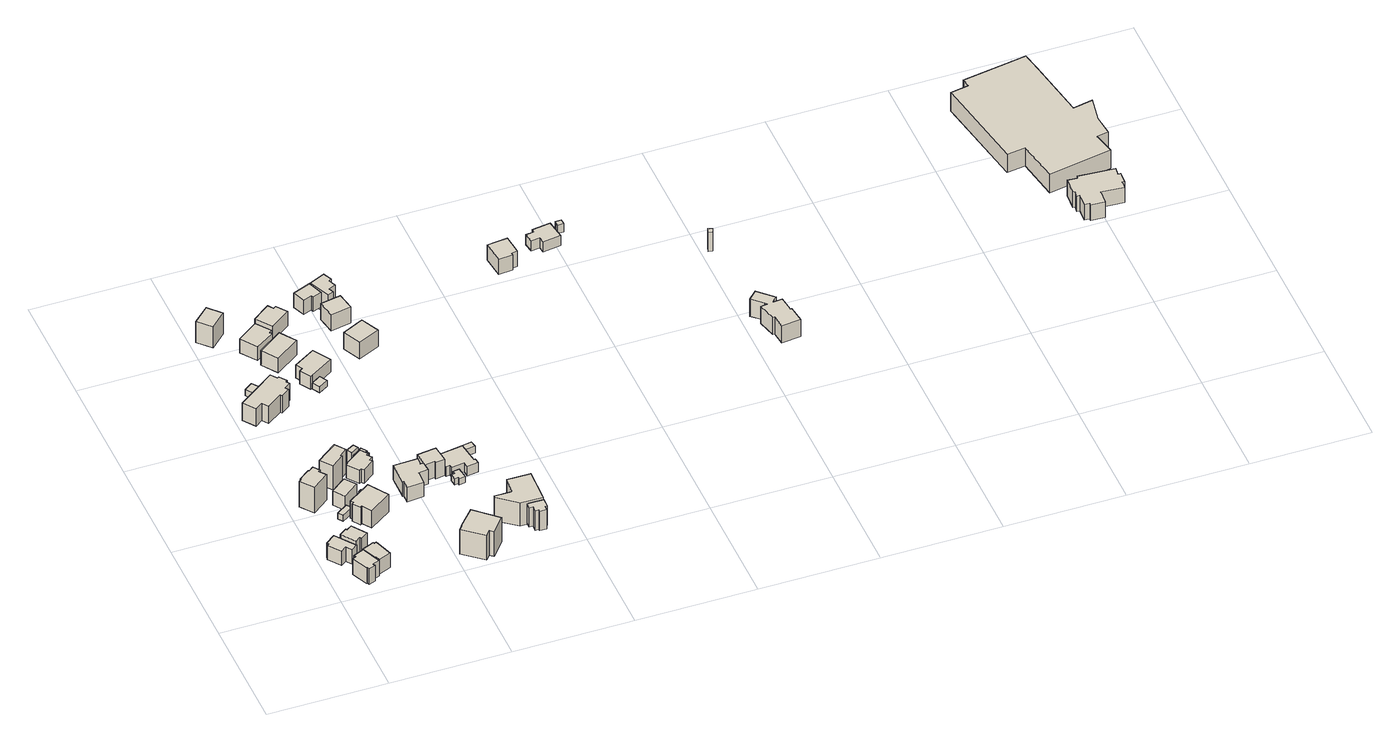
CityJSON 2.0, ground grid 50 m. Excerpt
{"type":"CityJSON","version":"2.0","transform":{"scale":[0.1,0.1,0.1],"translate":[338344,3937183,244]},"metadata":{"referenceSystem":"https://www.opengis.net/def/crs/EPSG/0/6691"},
"CityObjects":{
"building1":{"type":"Building","attributes":{"usage":"411","measuredHeight":8.1,"storeysAboveGround":1,"BuildingIDAttribute.prefecture":"14","BuildingIDAttribute.city":"14151","BuildingDetailAttribute.totalFloorArea":45.11,"BuildingDetailAttribute.buildingFootprintArea":45.11,"BuildingDetailAttribute.buildingStructureType":"601","BuildingDetailAttribute.buildingStructureOrgType":"1","BuildingDetailAttribute.orgUsage":"10","BuildingDetailAttribute.surveyYear":2015,"BuildingLandSlideRiskAttribute.description":"1","BuildingLandSlideRiskAttribute.areaType":"1"},"geometry":[{"type":"Solid","lod":"1","boundaries":[[[[0,1,2,3,4,5,6,7]],[[6,8,9,7]],[[5,10,8,6]],[[4,11,10,5]],[[3,12,11,4]],[[2,13,12,3]],[[1,14,13,2]],[[0,15,14,1]],[[7,9,15,0]],[[8,10,11,12,13,14,15,9]]]]}]},
"building2":{"type":"Building","attributes":{"usage":"411","measuredHeight":8.5,"storeysAboveGround":2,"BuildingIDAttribute.prefecture":"14","BuildingIDAttribute.city":"14151","BuildingDetailAttribute.totalFloorArea":98.74,"BuildingDetailAttribute.buildingFootprintArea":49.37,"BuildingDetailAttribute.buildingStructureType":"601","BuildingDetailAttribute.buildingStructureOrgType":"1","BuildingDetailAttribute.orgUsage":"10","BuildingDetailAttribute.surveyYear":2015,"BuildingLandSlideRiskAttribute.description":"1","BuildingLandSlideRiskAttribute.areaType":"1"},"geometry":[{"type":"Solid","lod":"1","boundaries":[[[[16,17,18,19,20,21,22,23,24,25]],[[24,26,27,25]],[[23,28,26,24]],[[22,29,28,23]],[[21,30,29,22]],[[20,31,30,21]],[[19,32,31,20]],[[18,33,32,19]],[[17,34,33,18]],[[16,35,34,17]],[[25,27,35,16]],[[26,28,29,30,31,32,33,34,35,27]]]]}]},
"building3":{"type":"Building","attributes":{"usage":"411","measuredHeight":8,"storeysAboveGround":1,"BuildingIDAttribute.prefecture":"14","BuildingIDAttribute.city":"14151","BuildingDetailAttribute.totalFloorArea":37.2,"BuildingDetailAttribute.buildingFootprintArea":37.2,"BuildingDetailAttribute.buildingStructureType":"601","BuildingDetailAttribute.buildingStructureOrgType":"1","BuildingDetailAttribute.orgUsage":"10","BuildingDetailAttribute.surveyYear":2015,"BuildingLandSlideRiskAttribute.description":"1","BuildingLandSlideRiskAttribute.areaType":"1"},"geometry":[{"type":"Solid","lod":"1","boundaries":[[[[36,37,38,39,40,41,42,43]],[[42,44,45,43]],[[41,46,44,42]],[[40,47,46,41]],[[39,48,47,40]],[[38,49,48,39]],[[37,50,49,38]],[[36,51,50,37]],[[43,45,51,36]],[[44,46,47,48,49,50,51,45]]]]}]},
"building4":{"type":"Building","attributes":{"usage":"411","measuredHeight":8.3,"storeysAboveGround":2,"BuildingIDAttribute.prefecture":"14","BuildingIDAttribute.city":"14151","BuildingDetailAttribute.totalFloorArea":73.77,"BuildingDetailAttribute.buildingFootprintArea":36.89,"BuildingDetailAttribute.buildingStructureType":"601","BuildingDetailAttribute.buildingStructureOrgType":"1","BuildingDetailAttribute.orgUsage":"10","BuildingDetailAttribute.surveyYear":2015,"BuildingLandSlideRiskAttribute.description":"1","BuildingLandSlideRiskAttribute.areaType":"1"},"geometry":[{"type":"Solid","lod":"1","boundaries":[[[[52,53,54,55,56,57,58,59]],[[58,60,61,59]],[[57,62,60,58]],[[56,63,62,57]],[[55,64,63,56]],[[54,65,64,55]],[[53,66,65,54]],[[52,67,66,53]],[[59,61,67,52]],[[60,62,63,64,65,66,67,61]]]]}]},
"building5":{"type":"Building","attributes":{"usage":"411","measuredHeight":13.6,"storeysAboveGround":2,"BuildingIDAttribute.prefecture":"14","BuildingIDAttribute.city":"14151","BuildingDetailAttribute.totalFloorArea":110.86,"BuildingDetailAttribute.buildingFootprintArea":55.43,"BuildingDetailAttribute.buildingStructureType":"601","BuildingDetailAttribute.buildingStructureOrgType":"1","BuildingDetailAttribute.orgUsage":"10","BuildingDetailAttribute.surveyYear":2015,"BuildingLandSlideRiskAttribute.description":"1","BuildingLandSlideRiskAttribute.areaType":"1"},"geometry":[{"type":"Solid","lod":"1","boundaries":[[[[68,69,70,71,72,73,74,75,76,77]],[[76,78,79,77]],[[75,80,78,76]],[[74,81,80,75]],[[73,82,81,74]],[[72,83,82,73]],[[71,84,83,72]],[[70,85,84,71]],[[69,86,85,70]],[[68,87,86,69]],[[77,79,87,68]],[[78,80,81,82,83,84,85,86,87,79]]]]}]},
"building6":{"type":"Building","attributes":{"BuildingIDAttribute.prefecture":"14","BuildingIDAttribute.city":"14151","BuildingDetailAttribute.surveyYear":2015,"BuildingLandSlideRiskAttribute.description":"1","BuildingLandSlideRiskAttribute.areaType":"1"},"geometry":[{"type":"Solid","lod":"1","boundaries":[[[[88,89,90,91]],[[90,92,93,91]],[[89,94,92,90]],[[88,95,94,89]],[[91,93,95,88]],[[92,94,95,93]]]]}]},
"building7":{"type":"Building","attributes":{"usage":"411","measuredHeight":8,"storeysAboveGround":1,"BuildingIDAttribute.prefecture":"14","BuildingIDAttribute.city":"14151","BuildingDetailAttribute.totalFloorArea":37.94,"BuildingDetailAttribute.buildingFootprintArea":37.94,"BuildingDetailAttribute.buildingStructureType":"601","BuildingDetailAttribute.buildingStructureOrgType":"1","BuildingDetailAttribute.orgUsage":"10","BuildingDetailAttribute.surveyYear":2015,"BuildingLandSlideRiskAttribute.description":"1","BuildingLandSlideRiskAttribute.areaType":"1"},"geometry":[{"type":"Solid","lod":"1","boundaries":[[[[96,97,98,99]],[[98,100,101,99]],[[97,102,100,98]],[[96,103,102,97]],[[99,101,103,96]],[[100,102,103,101]]]]}]},
"building8":{"type":"Building","attributes":{"usage":"411","measuredHeight":10,"storeysAboveGround":1,"BuildingIDAttribute.prefecture":"14","BuildingIDAttribute.city":"14151","BuildingDetailAttribute.totalFloorArea":93.4,"BuildingDetailAttribute.buildingFootprintArea":93.4,"BuildingDetailAttribute.buildingStructureType":"601","BuildingDetailAttribute.buildingStructureOrgType":"1","BuildingDetailAttribute.orgUsage":"10","BuildingDetailAttribute.surveyYear":2015,"BuildingLandSlideRiskAttribute.description":"1","BuildingLandSlideRiskAttribute.areaType":"1"},"geometry":[{"type":"Solid","lod":"1","boundaries":[[[[104,105,106,107,108,109,110,111]],[[110,112,113,111]],[[109,114,112,110]],[[108,115,114,109]],[[107,116,115,108]],[[106,117,116,107]],[[105,118,117,106]],[[104,119,118,105]],[[111,113,119,104]],[[112,114,115,116,117,118,119,113]]]]}]},
"building9":{"type":"Building","attributes":{"measuredHeight":6,"BuildingIDAttribute.prefecture":"14","BuildingIDAttribute.city":"14151","BuildingDetailAttribute.surveyYear":2015,"BuildingLandSlideRiskAttribute.description":"1","BuildingLandSlideRiskAttribute.areaType":"1"},"geometry":[{"type":"Solid","lod":"1","boundaries":[[[[120,121,122,123]],[[122,124,125,123]],[[121,126,124,122]],[[120,127,126,121]],[[123,125,127,120]],[[124,126,127,125]]]]}]},
"building10":{"type":"Building","attributes":{"measuredHeight":4.4,"BuildingIDAttribute.prefecture":"14","BuildingIDAttribute.city":"14151","BuildingDetailAttribute.surveyYear":2015,"BuildingLandSlideRiskAttribute.description":"1","BuildingLandSlideRiskAttribute.areaType":"1"},"geometry":[{"type":"Solid","lod":"1","boundaries":[[[[128,129,130,131]],[[130,132,133,131]],[[129,134,132,130]],[[128,135,134,129]],[[131,133,135,128]],[[132,134,135,133]]]]}]},
"building11":{"type":"Building","attributes":{"usage":"411","measuredHeight":13,"storeysAboveGround":2,"BuildingIDAttribute.prefecture":"14","BuildingIDAttribute.city":"14151","BuildingDetailAttribute.totalFloorArea":104.44,"BuildingDetailAttribute.buildingFootprintArea":52.22,"BuildingDetailAttribute.buildingStructureType":"601","BuildingDetailAttribute.buildingStructureOrgType":"1","BuildingDetailAttribute.orgUsage":"10","BuildingDetailAttribute.surveyYear":2015,"BuildingLandSlideRiskAttribute.description":"1","BuildingLandSlideRiskAttribute.areaType":"1"},"geometry":[{"type":"Solid","lod":"1","boundaries":[[[[136,137,138,139,140,141,142,143]],[[142,144,145,143]],[[141,146,144,142]],[[140,147,146,141]],[[139,148,147,140]],[[138,149,148,139]],[[137,150,149,138]],[[136,151,150,137]],[[143,145,151,136]],[[144,146,147,148,149,150,151,145]]]]}]},
"building12":{"type":"Building","attributes":{"usage":"411","measuredHeight":10.9,"storeysAboveGround":1,"BuildingIDAttribute.prefecture":"14","BuildingIDAttribute.city":"14151","BuildingDetailAttribute.totalFloorArea":132.86,"BuildingDetailAttribute.buildingFootprintArea":132.86,"BuildingDetailAttribute.buildingStructureType":"601","BuildingDetailAttribute.buildingStructureOrgType":"1","BuildingDetailAttribute.orgUsage":"10","BuildingDetailAttribute.surveyYear":2015},"geometry":[{"type":"Solid","lod":"1","boundaries":[[[[152,153,154,155,156,157,158,159,160,161,162,163,164,165]],[[164,166,167,165]],[[163,168,166,164]],[[162,169,168,163]],[[161,170,169,162]],[[160,171,170,161]],[[159,172,171,160]],[[158,173,172,159]],[[157,174,173,158]],[[156,175,174,157]],[[155,176,175,156]],[[154,177,176,155]],[[153,178,177,154]],[[152,179,178,153]],[[165,167,179,152]],[[166,168,169,170,171,172,173,174,175,176,177,178,179,167]]]]}]},
"building13":{"type":"Building","attributes":{"usage":"441","storeysAboveGround":1,"BuildingIDAttribute.prefecture":"14","BuildingIDAttribute.city":"14151","BuildingDetailAttribute.totalFloorArea":13.65,"BuildingDetailAttribute.buildingFootprintArea":13.65,"BuildingDetailAttribute.buildingStructureType":"610","BuildingDetailAttribute.buildingStructureOrgType":"2","BuildingDetailAttribute.orgUsage":"172","BuildingDetailAttribute.surveyYear":2015},"geometry":[{"type":"Solid","lod":"1","boundaries":[[[[180,181,182,183]],[[182,184,185,183]],[[181,186,184,182]],[[180,187,186,181]],[[183,185,187,180]],[[184,186,187,185]]]]}]},
"building14":{"type":"Building","attributes":{"usage":"411","measuredHeight":7.6,"storeysAboveGround":1,"BuildingIDAttribute.prefecture":"14","BuildingIDAttribute.city":"14151","BuildingDetailAttribute.totalFloorArea":57.49,"BuildingDetailAttribute.buildingFootprintArea":57.49,"BuildingDetailAttribute.buildingStructureType":"601","BuildingDetailAttribute.buildingStructureOrgType":"1","BuildingDetailAttribute.orgUsage":"10","BuildingDetailAttribute.surveyYear":2015,"BuildingLandSlideRiskAttribute.description":"1","BuildingLandSlideRiskAttribute.areaType":"1"},"geometry":[{"type":"Solid","lod":"1","boundaries":[[[[188,189,190,191,192,193,194,195,196,197,198,199]],[[198,200,201,199]],[[197,202,200,198]],[[196,203,202,197]],[[195,204,203,196]],[[194,205,204,195]],[[193,206,205,194]],[[192,207,206,193]],[[191,208,207,192]],[[190,209,208,191]],[[189,210,209,190]],[[188,211,210,189]],[[199,201,211,188]],[[200,202,203,204,205,206,207,208,209,210,211,201]]]]}]},
"building15":{"type":"Building","attributes":{"measuredHeight":7,"BuildingIDAttribute.prefecture":"14","BuildingIDAttribute.city":"14151","BuildingDetailAttribute.surveyYear":2015,"BuildingLandSlideRiskAttribute.description":"1","BuildingLandSlideRiskAttribute.areaType":"1"},"geometry":[{"type":"Solid","lod":"1","boundaries":[[[[212,213,214,215]],[[214,216,217,215]],[[213,218,216,214]],[[212,219,218,213]],[[215,217,219,212]],[[216,218,219,217]]]]}]},
"building16":{"type":"Building","attributes":{"usage":"411","storeysAboveGround":1,"BuildingIDAttribute.prefecture":"14","BuildingIDAttribute.city":"14151","BuildingDetailAttribute.totalFloorArea":25.74,"BuildingDetailAttribute.buildingFootprintArea":25.74,"BuildingDetailAttribute.buildingStructureType":"601","BuildingDetailAttribute.buildingStructureOrgType":"1","BuildingDetailAttribute.orgUsage":"10","BuildingDetailAttribute.surveyYear":2015,"BuildingLandSlideRiskAttribute.description":"1","BuildingLandSlideRiskAttribute.areaType":"1"},"geometry":[{"type":"Solid","lod":"1","boundaries":[[[[220,221,222,223,224,225,226,227,228,229,230,231,232]],[[231,233,234,232]],[[230,235,233,231]],[[229,236,235,230]],[[228,237,236,229]],[[227,238,237,228]],[[226,239,238,227]],[[225,240,239,226]],[[224,241,240,225]],[[223,242,241,224]],[[222,243,242,223]],[[221,244,243,222]],[[220,245,244,221]],[[232,234,245,220]],[[233,235,236,237,238,239,240,241,242,243,244,245,234]]]]}]},
"building17":{"type":"Building","attributes":{"usage":"411","measuredHeight":11,"storeysAboveGround":2,"BuildingIDAttribute.prefecture":"14","BuildingIDAttribute.city":"14151","BuildingDetailAttribute.totalFloorArea":108.9,"BuildingDetailAttribute.buildingFootprintArea":54.45,"BuildingDetailAttribute.buildingStructureType":"610","BuildingDetailAttribute.buildingStructureOrgType":"2","BuildingDetailAttribute.orgUsage":"10","BuildingDetailAttribute.surveyYear":2015},"geometry":[{"type":"Solid","lod":"1","boundaries":[[[[246,247,248,249]],[[248,250,251,249]],[[247,252,250,248]],[[246,253,252,247]],[[249,251,253,246]],[[250,252,253,251]]]]}]},
"building18":{"type":"Building","attributes":{"usage":"413","measuredHeight":9,"storeysAboveGround":1,"BuildingIDAttribute.prefecture":"14","BuildingIDAttribute.city":"14151","BuildingDetailAttribute.totalFloorArea":106.48,"BuildingDetailAttribute.buildingFootprintArea":106.48,"BuildingDetailAttribute.buildingStructureType":"601","BuildingDetailAttribute.buildingStructureOrgType":"1","BuildingDetailAttribute.orgUsage":"30","BuildingDetailAttribute.surveyYear":2015,"BuildingLandSlideRiskAttribute.description":"1","BuildingLandSlideRiskAttribute.areaType":"1"},"geometry":[{"type":"Solid","lod":"1","boundaries":[[[[254,255,256,257,258,259,260,261,262,263]],[[262,264,265,263]],[[261,266,264,262]],[[260,267,266,261]],[[259,268,267,260]],[[258,269,268,259]],[[257,270,269,258]],[[256,271,270,257]],[[255,272,271,256]],[[254,273,272,255]],[[263,265,273,254]],[[264,266,267,268,269,270,271,272,273,265]]]]}]},
"building19":{"type":"Building","attributes":{"usage":"411","measuredHeight":13.4,"storeysAboveGround":3,"BuildingIDAttribute.prefecture":"14","BuildingIDAttribute.city":"14151","BuildingDetailAttribute.totalFloorArea":371.26,"BuildingDetailAttribute.buildingFootprintArea":123.75,"BuildingDetailAttribute.buildingStructureType":"610","BuildingDetailAttribute.buildingStructureOrgType":"2","BuildingDetailAttribute.orgUsage":"10","BuildingDetailAttribute.surveyYear":2015,"BuildingLandSlideRiskAttribute.description":"1","BuildingLandSlideRiskAttribute.areaType":"1"},"geometry":[{"type":"Solid","lod":"1","boundaries":[[[[274,275,276,277,278,279,280,281]],[[280,282,283,281]],[[279,284,282,280]],[[278,285,284,279]],[[277,286,285,278]],[[276,287,286,277]],[[275,288,287,276]],[[274,289,288,275]],[[281,283,289,274]],[[282,284,285,286,287,288,289,283]]]]}]},
"building20":{"type":"Building","attributes":{"usage":"411","measuredHeight":7.7,"storeysAboveGround":2,"BuildingIDAttribute.prefecture":"14","BuildingIDAttribute.city":"14151","BuildingDetailAttribute.totalFloorArea":151.7,"BuildingDetailAttribute.buildingFootprintArea":75.85,"BuildingDetailAttribute.buildingStructureType":"610","BuildingDetailAttribute.buildingStructureOrgType":"2","BuildingDetailAttribute.orgUsage":"10","BuildingDetailAttribute.surveyYear":2015},"geometry":[{"type":"Solid","lod":"1","boundaries":[[[[290,291,292,293,294,295]],[[294,296,297,295]],[[293,298,296,294]],[[292,299,298,293]],[[291,300,299,292]],[[290,301,300,291]],[[295,297,301,290]],[[296,298,299,300,301,297]]]]}]},
"building21":{"type":"Building","attributes":{"usage":"411","measuredHeight":8.3,"storeysAboveGround":2,"BuildingIDAttribute.prefecture":"14","BuildingIDAttribute.city":"14151","BuildingDetailAttribute.totalFloorArea":164.92,"BuildingDetailAttribute.buildingFootprintArea":82.46,"BuildingDetailAttribute.buildingStructureType":"601","BuildingDetailAttribute.buildingStructureOrgType":"1","BuildingDetailAttribute.orgUsage":"10","BuildingDetailAttribute.surveyYear":2015},"geometry":[{"type":"Solid","lod":"1","boundaries":[[[[302,303,304,305]],[[304,306,307,305]],[[303,308,306,304]],[[302,309,308,303]],[[305,307,309,302]],[[306,308,309,307]]]]}]},
"building22":{"type":"Building","attributes":{"BuildingIDAttribute.prefecture":"14","BuildingIDAttribute.city":"14151","BuildingDetailAttribute.surveyYear":2015,"BuildingLandSlideRiskAttribute.description":"1","BuildingLandSlideRiskAttribute.areaType":"1"},"geometry":[{"type":"Solid","lod":"1","boundaries":[[[[310,311,312,313]],[[312,314,315,313]],[[311,316,314,312]],[[310,317,316,311]],[[313,315,317,310]],[[314,316,317,315]]]]}]},
"building23":{"type":"Building","attributes":{"usage":"411","measuredHeight":8.1,"storeysAboveGround":2,"BuildingIDAttribute.prefecture":"14","BuildingIDAttribute.city":"14151","BuildingDetailAttribute.totalFloorArea":143.46,"BuildingDetailAttribute.buildingFootprintArea":71.73,"BuildingDetailAttribute.buildingStructureType":"610","BuildingDetailAttribute.buildingStructureOrgType":"2","BuildingDetailAttribute.orgUsage":"10","BuildingDetailAttribute.surveyYear":2015,"BuildingLandSlideRiskAttribute.description":"1","BuildingLandSlideRiskAttribute.areaType":"1"},"geometry":[{"type":"Solid","lod":"1","boundaries":[[[[318,319,320,321,322,323,324]],[[323,325,326,324]],[[322,327,325,323]],[[321,328,327,322]],[[320,329,328,321]],[[319,330,329,320]],[[318,331,330,319]],[[324,326,331,318]],[[325,327,328,329,330,331,326]]]]}]},
"building24":{"type":"Building","attributes":{"usage":"411","measuredHeight":8.7,"storeysAboveGround":1,"BuildingIDAttribute.prefecture":"14","BuildingIDAttribute.city":"14151","BuildingDetailAttribute.totalFloorArea":45.17,"BuildingDetailAttribute.buildingFootprintArea":45.17,"BuildingDetailAttribute.buildingStructureType":"601","BuildingDetailAttribute.buildingStructureOrgType":"1","BuildingDetailAttribute.orgUsage":"10","BuildingDetailAttribute.surveyYear":2015,"BuildingLandSlideRiskAttribute.description":"1","BuildingLandSlideRiskAttribute.areaType":"1"},"geometry":[{"type":"Solid","lod":"1","boundaries":[[[[332,333,334,335,336,337]],[[336,338,339,337]],[[335,340,338,336]],[[334,341,340,335]],[[333,342,341,334]],[[332,343,342,333]],[[337,339,343,332]],[[338,340,341,342,343,339]]]]}]},
"building25":{"type":"Building","attributes":{"usage":"411","measuredHeight":8.3,"storeysAboveGround":2,"BuildingIDAttribute.prefecture":"14","BuildingIDAttribute.city":"14151","BuildingDetailAttribute.totalFloorArea":134.86,"BuildingDetailAttribute.buildingFootprintArea":67.43,"BuildingDetailAttribute.buildingStructureType":"601","BuildingDetailAttribute.buildingStructureOrgType":"1","BuildingDetailAttribute.orgUsage":"10","BuildingDetailAttribute.surveyYear":2015},"geometry":[{"type":"Solid","lod":"1","boundaries":[[[[344,345,346,347,348,349]],[[348,350,351,349]],[[347,352,350,348]],[[346,353,352,347]],[[345,354,353,346]],[[344,355,354,345]],[[349,351,355,344]],[[350,352,353,354,355,351]]]]}]},
"building26":{"type":"Building","attributes":{"BuildingIDAttribute.prefecture":"14","BuildingIDAttribute.city":"14151","BuildingDetailAttribute.surveyYear":2015,"BuildingLandSlideRiskAttribute.description":"1","BuildingLandSlideRiskAttribute.areaType":"1"},"geometry":[{"type":"Solid","lod":"1","boundaries":[[[[356,357,358,359,360,361,362,363]],[[362,364,365,363]],[[361,366,364,362]],[[360,367,366,361]],[[359,368,367,360]],[[358,369,368,359]],[[357,370,369,358]],[[356,371,370,357]],[[363,365,371,356]],[[364,366,367,368,369,370,371,365]]]]}]},
"building27":{"type":"Building","attributes":{"usage":"411","measuredHeight":6.1,"storeysAboveGround":1,"BuildingIDAttribute.prefecture":"14","BuildingIDAttribute.city":"14151","BuildingDetailAttribute.totalFloorArea":81.65,"BuildingDetailAttribute.buildingFootprintArea":81.65,"BuildingDetailAttribute.buildingStructureType":"601","BuildingDetailAttribute.buildingStructureOrgType":"1","BuildingDetailAttribute.orgUsage":"10","BuildingDetailAttribute.surveyYear":2015,"BuildingLandSlideRiskAttribute.description":"1","BuildingLandSlideRiskAttribute.areaType":"1"},"geometry":[{"type":"Solid","lod":"1","boundaries":[[[[372,373,374,375,376,377,378,379,380,381]],[[380,382,383,381]],[[379,384,382,380]],[[378,385,384,379]],[[377,386,385,378]],[[376,387,386,377]],[[375,388,387,376]],[[374,389,388,375]],[[373,390,389,374]],[[372,391,390,373]],[[381,383,391,372]],[[382,384,385,386,387,388,389,390,391,383]]]]}]},
"building28":{"type":"Building","attributes":{"usage":"441","measuredHeight":12.4,"storeysAboveGround":1,"BuildingIDAttribute.prefecture":"14","BuildingIDAttribute.city":"14151","BuildingDetailAttribute.totalFloorArea":144.4,"BuildingDetailAttribute.buildingFootprintArea":144.4,"BuildingDetailAttribute.buildingStructureType":"610","BuildingDetailAttribute.buildingStructureOrgType":"2","BuildingDetailAttribute.orgUsage":"172","BuildingDetailAttribute.surveyYear":2015,"BuildingLandSlideRiskAttribute.description":"1","BuildingLandSlideRiskAttribute.areaType":"1"},"geometry":[{"type":"Solid","lod":"1","boundaries":[[[[392,393,394,395,396,397,398]],[[397,399,400,398]],[[396,401,399,397]],[[395,402,401,396]],[[394,403,402,395]],[[393,404,403,394]],[[392,405,404,393]],[[398,400,405,392]],[[399,401,402,403,404,405,400]]]]}]},
"building29":{"type":"Building","attributes":{"measuredHeight":11,"BuildingIDAttribute.prefecture":"14","BuildingIDAttribute.city":"14151","BuildingDetailAttribute.surveyYear":2015,"BuildingLandSlideRiskAttribute.description":"1","BuildingLandSlideRiskAttribute.areaType":"1"},"geometry":[{"type":"Solid","lod":"1","boundaries":[[[[406,407,408,409,410,411,412,413,414,415]],[[414,416,417,415]],[[413,418,416,414]],[[412,419,418,413]],[[411,420,419,412]],[[410,421,420,411]],[[409,422,421,410]],[[408,423,422,409]],[[407,424,423,408]],[[406,425,424,407]],[[415,417,425,406]],[[416,418,419,420,421,422,423,424,425,417]]]]}]},
"building30":{"type":"Building","attributes":{"usage":"411","measuredHeight":3.7,"storeysAboveGround":1,"BuildingIDAttribute.prefecture":"14","BuildingIDAttribute.city":"14151","BuildingDetailAttribute.totalFloorArea":10.45,"BuildingDetailAttribute.buildingFootprintArea":10.45,"BuildingDetailAttribute.buildingStructureType":"601","BuildingDetailAttribute.buildingStructureOrgType":"1","BuildingDetailAttribute.orgUsage":"10","BuildingDetailAttribute.surveyYear":2015,"BuildingLandSlideRiskAttribute.description":"1","BuildingLandSlideRiskAttribute.areaType":"1"},"geometry":[{"type":"Solid","lod":"1","boundaries":[[[[426,427,428,429]],[[428,430,431,429]],[[427,432,430,428]],[[426,433,432,427]],[[429,431,433,426]],[[430,432,433,431]]]]}]},
"building31":{"type":"Building","attributes":{"usage":"411","measuredHeight":7.9,"storeysAboveGround":1,"BuildingIDAttribute.prefecture":"14","BuildingIDAttribute.city":"14151","BuildingDetailAttribute.totalFloorArea":35.63,"BuildingDetailAttribute.buildingFootprintArea":35.63,"BuildingDetailAttribute.buildingStructureType":"601","BuildingDetailAttribute.buildingStructureOrgType":"1","BuildingDetailAttribute.orgUsage":"10","BuildingDetailAttribute.surveyYear":2015},"geometry":[{"type":"Solid","lod":"1","boundaries":[[[[434,435,436,437,438,439]],[[438,440,441,439]],[[437,442,440,438]],[[436,443,442,437]],[[435,444,443,436]],[[434,445,444,435]],[[439,441,445,434]],[[440,442,443,444,445,441]]]]}]},
"building32":{"type":"Building","attributes":{"usage":"411","measuredHeight":9.1,"storeysAboveGround":1,"BuildingIDAttribute.prefecture":"14","BuildingIDAttribute.city":"14151","BuildingDetailAttribute.totalFloorArea":70.72,"BuildingDetailAttribute.buildingFootprintArea":70.72,"BuildingDetailAttribute.buildingStructureType":"601","BuildingDetailAttribute.buildingStructureOrgType":"1","BuildingDetailAttribute.orgUsage":"10","BuildingDetailAttribute.surveyYear":2015},"geometry":[{"type":"Solid","lod":"1","boundaries":[[[[446,447,448,449]],[[448,450,451,449]],[[447,452,450,448]],[[446,453,452,447]],[[449,451,453,446]],[[450,452,453,451]]]]}]},
"building33":{"type":"Building","attributes":{"usage":"411","measuredHeight":9,"storeysAboveGround":1,"BuildingIDAttribute.prefecture":"14","BuildingIDAttribute.city":"14151","BuildingDetailAttribute.totalFloorArea":55.8,"BuildingDetailAttribute.buildingFootprintArea":55.8,"BuildingDetailAttribute.buildingStructureType":"601","BuildingDetailAttribute.buildingStructureOrgType":"1","BuildingDetailAttribute.orgUsage":"10","BuildingDetailAttribute.surveyYear":2015},"geometry":[{"type":"Solid","lod":"1","boundaries":[[[[454,455,456,457]],[[456,458,459,457]],[[455,460,458,456]],[[454,461,460,455]],[[457,459,461,454]],[[458,460,461,459]]]]}]},
"building34":{"type":"Building","attributes":{"usage":"411","measuredHeight":10.6,"storeysAboveGround":1,"BuildingIDAttribute.prefecture":"14","BuildingIDAttribute.city":"14151","BuildingDetailAttribute.totalFloorArea":47.96,"BuildingDetailAttribute.buildingFootprintArea":47.96,"BuildingDetailAttribute.buildingStructureType":"601","BuildingDetailAttribute.buildingStructureOrgType":"1","BuildingDetailAttribute.orgUsage":"10","BuildingDetailAttribute.surveyYear":2015,"BuildingLandSlideRiskAttribute.description":"1","BuildingLandSlideRiskAttribute.areaType":"1"},"geometry":[{"type":"Solid","lod":"1","boundaries":[[[[462,463,464,465,466,467,468,469]],[[468,470,471,469]],[[467,472,470,468]],[[466,473,472,467]],[[465,474,473,466]],[[464,475,474,465]],[[463,476,475,464]],[[462,477,476,463]],[[469,471,477,462]],[[470,472,473,474,475,476,477,471]]]]}]},
"building35":{"type":"Building","attributes":{"usage":"411","measuredHeight":8.5,"storeysAboveGround":2,"BuildingIDAttribute.prefecture":"14","BuildingIDAttribute.city":"14151","BuildingDetailAttribute.totalFloorArea":133.06,"BuildingDetailAttribute.buildingFootprintArea":66.53,"BuildingDetailAttribute.buildingStructureType":"610","BuildingDetailAttribute.buildingStructureOrgType":"2","BuildingDetailAttribute.orgUsage":"10","BuildingDetailAttribute.surveyYear":2015,"BuildingLandSlideRiskAttribute.description":"1","BuildingLandSlideRiskAttribute.areaType":"1"},"geometry":[{"type":"Solid","lod":"1","boundaries":[[[[478,479,480,481,482,483]],[[482,484,485,483]],[[481,486,484,482]],[[480,487,486,481]],[[479,488,487,480]],[[478,489,488,479]],[[483,485,489,478]],[[484,486,487,488,489,485]]]]}]},
"building36":{"type":"Building","attributes":{"usage":"402","measuredHeight":5.9,"storeysAboveGround":1,"BuildingIDAttribute.prefecture":"14","BuildingIDAttribute.city":"14151","BuildingDetailAttribute.totalFloorArea":66.24,"BuildingDetailAttribute.buildingFootprintArea":66.24,"BuildingDetailAttribute.buildingStructureType":"601","BuildingDetailAttribute.buildingStructureOrgType":"1","BuildingDetailAttribute.orgUsage":"71","BuildingDetailAttribute.surveyYear":2015,"BuildingLandSlideRiskAttribute.description":"1","BuildingLandSlideRiskAttribute.areaType":"1"},"geometry":[{"type":"Solid","lod":"1","boundaries":[[[[490,491,492,493,494,495,496,497]],[[496,498,499,497]],[[495,500,498,496]],[[494,501,500,495]],[[493,502,501,494]],[[492,503,502,493]],[[491,504,503,492]],[[490,505,504,491]],[[497,499,505,490]],[[498,500,501,502,503,504,505,499]]]]}]},
"building37":{"type":"Building","attributes":{"measuredHeight":5.3,"BuildingIDAttribute.prefecture":"14","BuildingIDAttribute.city":"14151","BuildingDetailAttribute.surveyYear":2015,"BuildingLandSlideRiskAttribute.description":"1","BuildingLandSlideRiskAttribute.areaType":"1"},"geometry":[{"type":"Solid","lod":"1","boundaries":[[[[506,507,508,509]],[[508,510,511,509]],[[507,512,510,508]],[[506,513,512,507]],[[509,511,513,506]],[[510,512,513,511]]]]}]},
"building38":{"type":"Building","attributes":{"measuredHeight":14.9,"BuildingIDAttribute.prefecture":"14","BuildingIDAttribute.city":"14151","BuildingDetailAttribute.surveyYear":2015,"BuildingLandSlideRiskAttribute.description":"1","BuildingLandSlideRiskAttribute.areaType":"1"},"geometry":[{"type":"Solid","lod":"1","boundaries":[[[[514,515,516,517,518,519,520,521,522,523,524,525,526,527,528]],[[527,529,530,528]],[[526,531,529,527]],[[525,532,531,526]],[[524,533,532,525]],[[523,534,533,524]],[[522,535,534,523]],[[521,536,535,522]],[[520,537,536,521]],[[519,538,537,520]],[[518,539,538,519]],[[517,540,539,518]],[[516,541,540,517]],[[515,542,541,516]],[[514,543,542,515]],[[528,530,543,514]],[[529,531,532,533,534,535,536,537,538,539,540,541,542,543,530]]]]}]},
"building39":{"type":"Building","attributes":{"measuredHeight":10.5,"BuildingIDAttribute.prefecture":"14","BuildingIDAttribute.city":"14151","BuildingDetailAttribute.surveyYear":2015},"geometry":[{"type":"Solid","lod":"1","boundaries":[[[[544,545,546,547]],[[546,548,549,547]],[[545,550,548,546]],[[544,551,550,545]],[[547,549,551,544]],[[548,550,551,549]]]]}]},
"building40":{"type":"Building","attributes":{"measuredHeight":9.3,"BuildingIDAttribute.prefecture":"14","BuildingIDAttribute.city":"14151","BuildingDetailAttribute.surveyYear":2015,"BuildingLandSlideRiskAttribute.description":"1","BuildingLandSlideRiskAttribute.areaType":"1"},"geometry":[{"type":"Solid","lod":"1","boundaries":[[[[552,553,554,555,556,557,558,559,560,561,562,563,564,565,566,567,568,569]],[[568,570,571,569]],[[567,572,570,568]],[[566,573,572,567]],[[565,574,573,566]],[[564,575,574,565]],[[563,576,575,564]],[[562,577,576,563]],[[561,578,577,562]],[[560,579,578,561]],[[559,580,579,560]],[[558,581,580,559]],[[557,582,581,558]],[[556,583,582,557]],[[555,584,583,556]],[[554,585,584,555]],[[553,586,585,554]],[[552,587,586,553]],[[569,571,587,552]],[[570,572,573,574,575,576,577,578,579,580,581,582,583,584,585,586,587,571]]]]}]},
"building41":{"type":"Building","attributes":{"usage":"441","measuredHeight":11.4,"storeysAboveGround":1,"BuildingIDAttribute.prefecture":"14","BuildingIDAttribute.city":"14151","BuildingDetailAttribute.totalFloorArea":1826.75,"BuildingDetailAttribute.buildingFootprintArea":1826.75,"BuildingDetailAttribute.buildingStructureType":"610","BuildingDetailAttribute.buildingStructureOrgType":"2","BuildingDetailAttribute.orgUsage":"172","BuildingDetailAttribute.surveyYear":2015,"BuildingLandSlideRiskAttribute.description":"1","BuildingLandSlideRiskAttribute.areaType":"1"},"geometry":[{"type":"Solid","lod":"1","boundaries":[[[[588,589,590,591,592,593,594,595,596,597,598,599,600,601]],[[600,602,603,601]],[[599,604,602,600]],[[598,605,604,599]],[[597,606,605,598]],[[596,607,606,597]],[[595,608,607,596]],[[594,609,608,595]],[[593,610,609,594]],[[592,611,610,593]],[[591,612,611,592]],[[590,613,612,591]],[[589,614,613,590]],[[588,615,614,589]],[[601,603,615,588]],[[602,604,605,606,607,608,609,610,611,612,613,614,615,603]]]]}]}
},
"vertices":[
[82,166,49],[59,149,49],[21,201,49],[28,206,49],[23,214,49],[65,245,49],[125,162,49],[99,143,49],[125,162,121],[99,143,121],[65,245,121],[23,214,121],[28,206,121],[21,201,121],[59,149,121],[82,166,121],
[146,21,48],[118,10,48],[114,21,48],[110,19,48],[80,89,48],[96,96,48],[92,105,48],[137,124,48],[171,42,48],[142,32,48],[171,42,126],[142,32,126],[137,124,126],[92,105,126],[96,96,126],[80,89,126],[110,19,126],[114,21,126],[118,10,126],[146,21,126],
[150,193,53],[129,177,53],[88,236,53],[118,257,53],[122,252,53],[143,267,53],[185,206,53],[155,185,53],[185,206,127],[155,185,127],[143,267,127],[122,252,127],[118,257,127],[88,236,127],[129,177,127],[150,193,127],
[168,71,50],[164,69,50],[138,130,50],[189,152,50],[191,146,50],[200,149,50],[226,71,50],[176,51,50],[226,71,123],[176,51,123],[200,149,123],[191,146,123],[189,152,123],[138,130,123],[164,69,123],[168,71,123],
[50,570,5],[61,579,5],[58,582,5],[104,617,5],[107,614,5],[128,630,5],[148,602,5],[140,597,5],[161,569,5],[91,516,5],[161,569,133],[91,516,133],[140,597,133],[148,602,133],[128,630,133],[107,614,133],[104,617,133],[58,582,133],[61,579,133],[50,570,133],
[184,421,64],[199,399,64],[151,368,64],[137,390,64],[151,368,94],[137,390,94],[199,399,94],[184,421,94],
[145,467,68],[211,516,68],[245,470,68],[179,420,68],[245,470,140],[179,420,140],[211,516,140],[145,467,140],
[213,333,63],[205,327,63],[183,360,63],[191,365,63],[183,378,63],[279,441,63],[333,359,63],[238,295,63],[333,359,150],[238,295,150],[279,441,150],[183,378,150],[191,365,150],[183,360,150],[205,327,150],[213,333,150],
[211,520,70],[221,527,70],[241,500,70],[231,493,70],[241,500,112],[231,493,112],[221,527,112],[211,520,112],
[260,445,72],[249,461,72],[261,469,72],[272,453,72],[261,469,109],[272,453,109],[249,461,109],[260,445,109],
[202,607,12],[164,655,12],[202,684,12],[251,720,12],[279,683,12],[282,679,12],[250,654,12],[255,648,12],[250,654,133],[255,648,133],[282,679,133],[279,683,133],[251,720,133],[202,684,133],[164,655,133],[202,607,133],
[166,1176,53],[186,1149,53],[192,1154,53],[215,1122,53],[208,1117,53],[217,1104,53],[192,1086,53],[201,1072,53],[164,1046,53],[159,1053,53],[96,1008,53],[77,1034,53],[46,1011,53],[9,1062,53],[46,1011,140],[9,1062,140],[77,1034,140],[96,1008,140],[159,1053,140],[164,1046,140],[201,1072,140],[192,1086,140],[217,1104,140],[208,1117,140],[215,1122,140],[192,1154,140],[186,1149,140],[166,1176,140],
[129,1185,52],[94,1160,52],[71,1192,52],[106,1217,52],[71,1192,82],[106,1217,82],[94,1160,82],[129,1185,82],
[351,575,70],[301,538,70],[293,548,70],[285,543,70],[249,591,70],[255,596,70],[253,598,70],[328,653,70],[350,623,70],[342,617,70],[357,597,70],[343,586,70],[357,597,137],[343,586,137],[342,617,137],[350,623,137],[328,653,137],[253,598,137],[255,596,137],[249,591,137],[285,543,137],[293,548,137],[301,538,137],[351,575,137],
[347,717,22],[313,697,22],[301,719,22],[335,738,22],[301,719,90],[335,738,90],[313,697,90],[347,717,90],
[328,653,73],[327,655,73],[321,650,73],[308,668,73],[328,682,73],[350,698,73],[361,682,73],[367,674,73],[362,671,73],[369,660,73],[343,642,73],[337,651,73],[332,647,73],[337,651,103],[332,647,103],[343,642,103],[369,660,103],[362,671,103],[367,674,103],[361,682,103],[350,698,103],[328,682,103],[308,668,103],[321,650,103],[327,655,103],[328,653,103],
[140,1600,8],[76,1539,8],[25,1592,8],[90,1653,8],[25,1592,114],[90,1653,114],[76,1539,114],[140,1600,114],
[523,487,73],[525,444,73],[486,440,73],[484,382,73],[414,377,73],[414,413,73],[410,411,73],[410,515,73],[512,518,73],[510,487,73],[512,518,145],[510,487,145],[410,515,145],[410,411,145],[414,413,145],[414,377,145],[484,382,145],[486,440,145],[525,444,145],[523,487,145],
[613,27,26],[594,4,26],[511,74,26],[525,90,26],[523,92,26],[591,166,26],[684,80,26],[628,14,26],[684,80,150],[628,14,150],[591,166,150],[523,92,150],[525,90,150],[511,74,150],[594,4,150],[613,27,150],
[273,1434,50],[261,1425,50],[268,1415,50],[189,1365,50],[141,1432,50],[228,1494,50],[141,1432,120],[228,1494,120],[189,1365,120],[268,1415,120],[261,1425,120],[273,1434,120],
[337,1339,54],[235,1267,54],[189,1332,54],[291,1404,54],[189,1332,127],[291,1404,127],[235,1267,127],[337,1339,127],
[336,1095,62],[318,1126,62],[358,1151,62],[376,1119,62],[358,1151,92],[376,1119,92],[318,1126,92],[336,1095,92],
[318,1126,65],[310,1122,65],[282,1167,65],[298,1177,65],[281,1205,65],[372,1261,65],[417,1188,65],[372,1261,129],[417,1188,129],[281,1205,129],[298,1177,129],[282,1167,129],[310,1122,129],[318,1126,129],
[566,479,64],[526,474,64],[518,540,64],[598,550,64],[606,476,64],[567,471,64],[606,476,145],[567,471,145],[598,550,145],[518,540,145],[526,474,145],[566,479,145],
[323,1545,52],[334,1553,52],[366,1509,52],[282,1449,52],[235,1514,52],[307,1567,52],[235,1514,125],[307,1567,125],[282,1449,125],[366,1509,125],[334,1553,125],[323,1545,125],
[641,414,57],[640,422,57],[624,420,57],[620,448,57],[635,450,57],[633,463,57],[660,467,57],[667,418,57],[660,467,87],[667,418,87],[633,463,87],[635,450,87],[620,448,87],[624,420,87],[640,422,87],[641,414,87],
[725,480,57],[731,481,57],[734,458,57],[688,451,57],[685,475,57],[630,467,57],[628,480,57],[612,477,57],[601,554,57],[713,570,57],[601,554,104],[713,570,104],[612,477,104],[628,480,104],[630,467,104],[685,475,104],[688,451,104],[734,458,104],[731,481,104],[725,480,104],
[785,145,22],[706,209,22],[708,219,22],[777,218,22],[786,290,22],[883,288,22],[877,144,22],[883,288,139],[877,144,139],[786,290,139],[777,218,139],[708,219,139],[706,209,139],[785,145,139],
[879,143,30],[879,104,30],[869,104,30],[869,86,30],[840,86,30],[840,94,30],[826,94,30],[826,119,30],[810,119,30],[811,144,30],[810,119,128],[811,144,128],[826,119,128],[826,94,128],[840,94,128],[840,86,128],[869,86,128],[869,104,128],[879,104,128],[879,143,128],
[713,583,59],[758,590,59],[762,562,59],[717,555,59],[762,562,93],[717,555,93],[758,590,93],[713,583,93],
[487,1550,53],[483,1560,53],[446,1546,53],[426,1599,53],[501,1628,53],[525,1564,53],[501,1628,125],[525,1564,125],[426,1599,125],[446,1546,125],[483,1560,125],[487,1550,125],
[643,1274,51],[553,1232,51],[517,1308,51],[607,1351,51],[517,1308,135],[607,1351,135],[553,1232,135],[643,1274,135],
[584,1516,48],[597,1441,48],[511,1426,48],[498,1501,48],[511,1426,130],[498,1501,130],[597,1441,130],[584,1516,130],
[571,1659,25],[588,1621,25],[576,1616,25],[589,1585,25],[559,1572,25],[568,1551,25],[543,1540,25],[504,1629,25],[543,1540,126],[504,1629,126],[568,1551,126],[559,1572,126],[589,1585,126],[576,1616,126],[588,1621,126],[571,1659,126],
[1302,1511,55],[1277,1508,55],[1278,1497,55],[1218,1492,55],[1208,1587,55],[1294,1595,55],[1208,1587,131],[1294,1595,131],[1218,1492,131],[1278,1497,131],[1277,1508,131],[1302,1511,131],
[1409,1617,58],[1408,1630,58],[1485,1641,58],[1497,1559,58],[1422,1548,58],[1418,1575,58],[1382,1571,58],[1376,1612,58],[1382,1571,109],[1376,1612,109],[1418,1575,109],[1422,1548,109],[1497,1559,109],[1485,1641,109],[1408,1630,109],[1409,1617,109],
[1533,1621,66],[1508,1620,66],[1508,1643,66],[1532,1644,66],[1508,1643,108],[1532,1644,108],[1508,1620,108],[1533,1621,108],
[2011,656,262],[2050,660,262],[2058,595,262],[2064,596,262],[2072,525,262],[1992,515,262],[1985,574,262],[1978,573,262],[1958,650,262],[1987,653,262],[1977,663,262],[1935,703,262],[1970,739,262],[2033,678,262],[2017,662,262],[2033,678,348],[2017,662,348],[1970,739,348],[1935,703,348],[1977,663,348],[1987,653,348],[1958,650,348],[1978,573,348],[1985,574,348],[1992,515,348],[2072,525,348],[2064,596,348],[2058,595,348],[2050,660,348],[2011,656,348],
[1953,1192,204],[1971,1187,204],[1964,1166,204],[1947,1171,204],[1964,1166,299],[1947,1171,299],[1971,1187,299],[1953,1192,299],
[3588,1130,60],[3585,1097,60],[3596,1096,60],[3592,1046,60],[3584,1047,60],[3581,1015,60],[3487,1022,60],[3482,962,60],[3424,966,60],[3424,976,60],[3401,978,60],[3405,1032,60],[3393,1033,60],[3396,1060,60],[3387,1061,60],[3392,1133,60],[3435,1130,60],[3436,1141,60],[3435,1130,137],[3436,1141,137],[3392,1133,137],[3387,1061,137],[3396,1060,137],[3393,1033,137],[3405,1032,137],[3401,978,137],[3424,976,137],[3424,966,137],[3482,962,137],[3487,1022,137],[3581,1015,137],[3584,1047,137],[3592,1046,137],[3596,1096,137],[3585,1097,137],[3588,1130,137],
[3515,1772,55],[3561,1502,55],[3644,1518,55],[3626,1413,55],[3634,1326,55],[3585,1315,55],[3605,1225,55],[3338,1176,55],[3308,1353,55],[3229,1343,55],[3158,1753,55],[3236,1766,55],[3230,1803,55],[3501,1847,55],[3230,1803,147],[3501,1847,147],[3236,1766,147],[3158,1753,147],[3229,1343,147],[3308,1353,147],[3338,1176,147],[3605,1225,147],[3585,1315,147],[3634,1326,147],[3626,1413,147],[3644,1518,147],[3561,1502,147],[3515,1772,147]
]}
